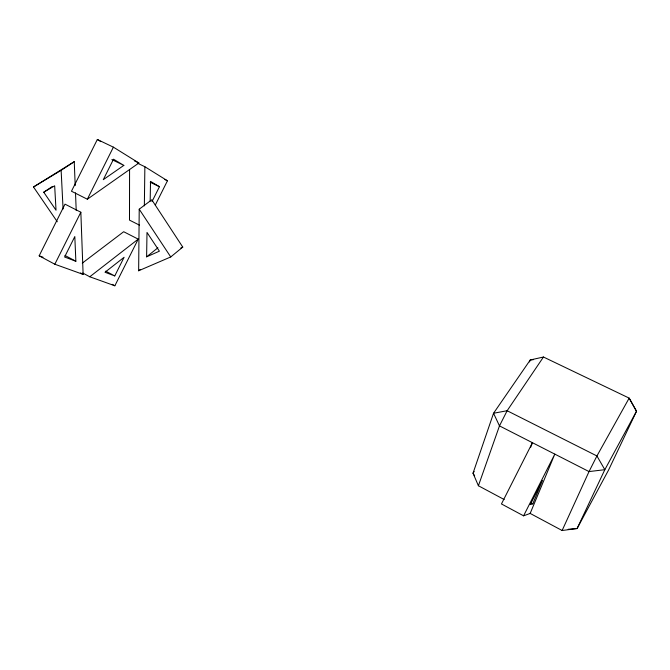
<?xml version="1.0" encoding="UTF-8"?>
<svg xmlns="http://www.w3.org/2000/svg" width="670" height="670" viewBox="0 0 670 670"><rect width="100%" height="100%" fill="white"/><g stroke="black" fill="none" stroke-linecap="round" stroke-linejoin="round"><path stroke-width="1" d="M129.57 169.686L129.494 220.128L139.511 225.17M138.648 270.764L139.218 209.191L151.78 199.786L182.759 247.096L170.733 256.953L138.648 270.764L140.248 269.474M144.352 205.849L144.871 166.73L137.677 163.279M146.613 256.836L146.998 232.44L159.401 251.175L146.613 256.836L157.894 247.799M150.172 201.201L150.524 181.369L159.452 186.712L151.973 201.645M504.167 499.527L478.405 485.75L499.477 425.885L507.14 410.727L543.462 357.018L629.163 398.114L636.5 411.263L608.528 470.139L577.113 528.521L562.122 530.514L529.92 513.295M529.534 361.926L530.238 359.974L543.462 357.018M530.556 447.501L532.432 442.694L501.453 503.949L523.588 515.825L530.171 513.429L554.81 454.118L523.588 515.825M532.784 503.882L542.516 480.398L530.271 504.594L532.784 503.882L531 502.927M562.122 530.514L589.031 471.58L596.928 455.969L629.163 398.114L636.5 411.263L604.834 469.687L577.113 528.521L568.177 529.283M39.161 255.823L65.007 204.149L80.844 212.231L83.122 274.39L54.831 264.231L39.161 255.823L43.014 257.221M97.343 139.486L71.472 191.226L87.351 199.225L138.883 163.003L113.398 147.157L97.343 139.486L100.827 141.638M54.831 264.231L80.844 212.231M87.351 199.225L113.398 147.157M114.754 275.94L124.092 257.297L105.006 272.255L114.754 275.94L105.676 271.141M82.745 273.017L89.772 276.777L114.855 285.78L138.221 239.14L123.682 231.728L82.284 263.142M155.298 205.054L167.458 180.774L144.871 166.73M474.176 471.487L473.02 473.213L478.405 485.75M89.772 276.777L138.221 239.14M123.841 165.381L103.289 179.661L113.523 159.2L123.841 165.381L111.865 159.594M43.751 192.206L54.664 185.799L56.029 210.213L43.751 192.206L52.361 186.453M57.285 221.762L33.5 186.98L61.129 170.339L74.244 161.688L75.207 185.59M33.5 186.98L74.244 161.688M180.867 247.917L182.759 247.096M533.354 359.681L530.238 359.974L493.547 413.256L473.02 473.213L474.653 475.868M75.861 261.25L64.596 256.995L74.814 236.569L75.861 261.25L65.023 255.496M134.343 160.833L138.883 163.003M164.703 179.451L167.458 180.774M150.206 182.232L159.452 186.712M112.158 284.34L114.855 285.78M80.467 272.966L83.122 274.39M139.218 209.191L170.733 256.953M61.129 170.339L63.08 208.973M75.501 192.859L76.213 210.522M507.14 410.727L493.547 413.256L499.477 425.885L589.031 471.58L604.834 469.687L596.928 455.969L507.14 410.727"/></g></svg>
